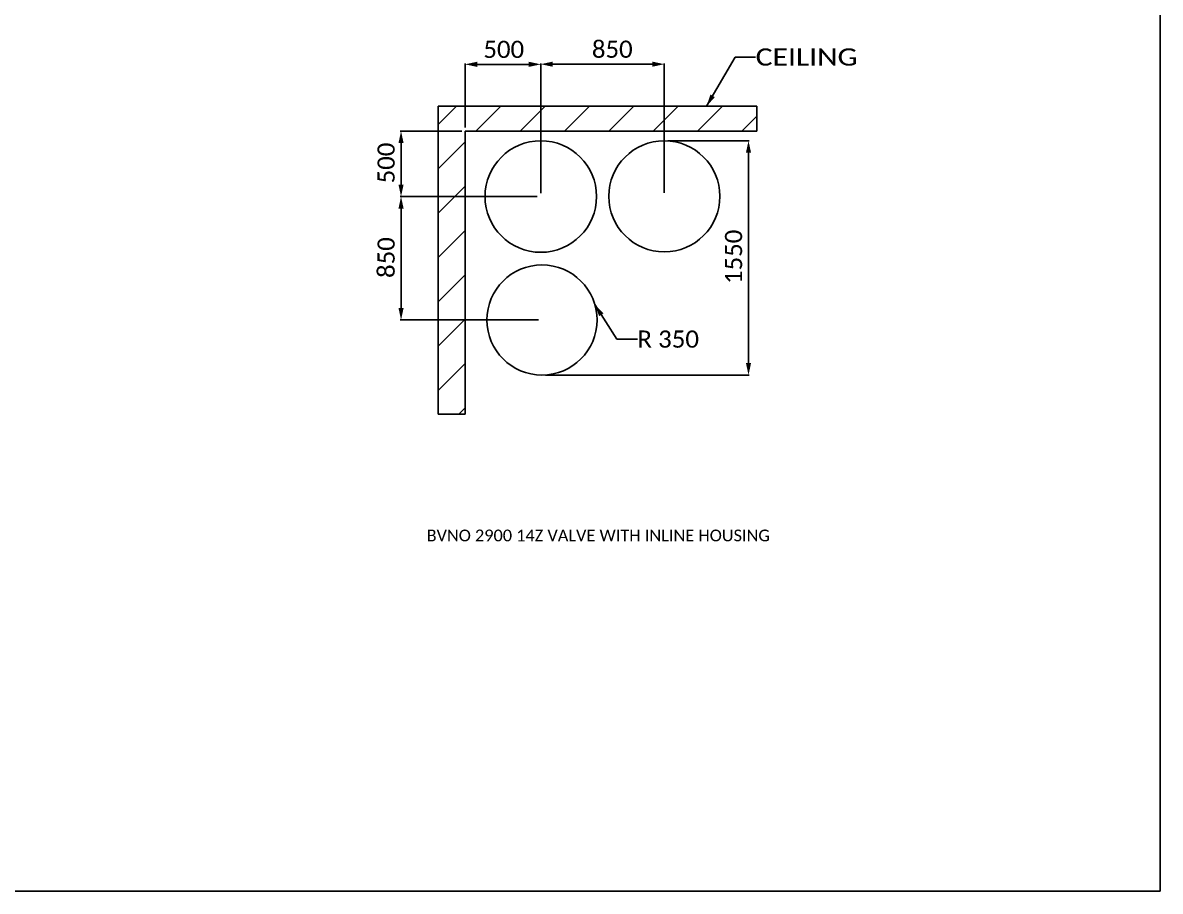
# Model space of a CAD drawing. Header units: millimetres. Extents: x 0 to 7169, y -1866 to 3918.
# Drawn here: x 4963 to 7169, y -1866 to -183 of the extents above; entities that cross this region are included whole.
import ezdxf
from ezdxf.enums import TextEntityAlignment as Align

# ---------------------------------------------------------------- set-up
doc = ezdxf.new("R2010")
doc.units = ezdxf.units.MM
doc.header["$LTSCALE"] = 217.8
doc.header["$PDMODE"] = 3
doc.header["$PDSIZE"] = 8
doc.layers.get('0').update_dxf_attribs({"linetype": 'CONTINUOUS'})
doc.layers.get('Defpoints').update_dxf_attribs({"linetype": 'CONTINUOUS'})
doc.styles.get("Standard").update_dxf_attribs({"font": 'calibri.ttf'})
doc.dimstyles.new('DIMSTYLE_4', dxfattribs={"dimtxt": 33.333333, "dimasz": 23.333333, "dimexe": 1.5, "dimexo": 1, "dimgap": 1.25, "dimtad": 1, "dimlfac": 0.15, "dimdsep": 46, "dimtxsty": 'Standard', "dimblk": '_FILLED', "dimblk1": '_FILLED', "dimblk2": '_FILLED', "dimcen": 0.09, "dimazin": 2, "dimtp": 0.01, "dimtm": 0.01, "dimtfac": 1, "dimtofl": 0, "dimtmove": 0, "dimatfit": 3, "dimldrblk": '_FILLED', "dimfxl": 1, "dimtolj": 1, "dimarcsym": 0})
doc.dimstyles.get("Standard").update_dxf_attribs({"dimtxt": 23.333333, "dimasz": 23.333333, "dimexe": 1.5, "dimexo": 1, "dimtad": 1, "dimdsep": 46, "dimtxsty": 'Standard', "dimblk": '_FILLED', "dimblk1": '_FILLED', "dimblk2": '_FILLED', "dimcen": 0.09, "dimazin": 2, "dimtol": 1, "dimtp": 0.01, "dimtm": 0.01, "dimtfac": 1, "dimtofl": 0, "dimtmove": 0, "dimatfit": 3, "dimldrblk": '_FILLED', "dimfxl": 1, "dimtolj": 1, "dimarcsym": 0})

# ---------------------------------------------------------------- blocks, each defined once
blk = doc.blocks.new('_FILLED')
at = {"color": 0, "linetype": 'ByBlock'}
blk.add_solid([(0, 0), (-1, 0.214), (-1, -0.214)], dxfattribs=at)
blk = doc.blocks.new('*D108')
at = {"color": 0, "linetype": 'Continuous', "lineweight": -2}
for p, q in [((5814.3, -392.8), (5695.2, -392.8)), ((5696.7, -416.1), (5696.7, -496.3)), ((5961, -519.7), (5695.2, -519.7))]:
    blk.add_line(p, q, dxfattribs=at)
at = {"layer": 'Defpoints', "color": 0}
for p in [(5815.3, -392.8), (5696.7, -519.7), (5962, -519.7)]:
    blk.add_point(p, dxfattribs=at)
at = {"color": 0, "linetype": 'ByBlock', "lineweight": -2, "xscale": 23.3333333333, "yscale": 23.3333333333, "zscale": 23.3333333333}
for p, rotation in [((5696.7, -392.8), 90), ((5696.7, -519.7), 270)]:
    blk.add_blockref('_FILLED', p, dxfattribs=dict(at, rotation=rotation))
at = {"color": 0, "insert": (5651, -494.2), "char_height": 33.333, "attachment_point": 1, "rotation": 90, "line_spacing_factor": 0.9}
blk.add_mtext('\\A1;\\A1;500', dxfattribs=at)
blk = doc.blocks.new('*D109')
at = {"color": 0, "linetype": 'Continuous', "lineweight": -2}
for p, q in [((5821, -386.1), (5821, -261.9)), ((5844.3, -263.4), (5944.4, -263.4)), ((5967.7, -513), (5967.7, -261.9))]:
    blk.add_line(p, q, dxfattribs=at)
at = {"layer": 'Defpoints', "color": 0}
for p in [(5967.7, -263.4), (5821, -387.1), (5967.7, -514)]:
    blk.add_point(p, dxfattribs=at)
at = {"color": 0, "linetype": 'ByBlock', "lineweight": -2, "xscale": 23.3333333333, "yscale": 23.3333333333, "zscale": 23.3333333333, "rotation": 180}
blk.add_blockref('_FILLED', (5821, -263.4), dxfattribs=at)
at = {"color": 0, "linetype": 'ByBlock', "lineweight": -2, "xscale": 23.3333333333, "yscale": 23.3333333333, "zscale": 23.3333333333}
blk.add_blockref('_FILLED', (5967.7, -263.4), dxfattribs=at)
at = {"color": 0, "insert": (5856.4, -217.7), "char_height": 33.333, "attachment_point": 1, "line_spacing_factor": 0.9}
blk.add_mtext('\\A1;\\A1;500', dxfattribs=at)
blk = doc.blocks.new('*D110')
at = {"color": 0, "linetype": 'Continuous', "lineweight": -2}
for p, q in [((5967.7, -513), (5967.7, -261.6)), ((5991, -263.1), (6184, -263.1)), ((6207.3, -512.6), (6207.3, -261.6))]:
    blk.add_line(p, q, dxfattribs=at)
at = {"layer": 'Defpoints', "color": 0}
for p in [(6207.3, -263.1), (5967.7, -514), (6207.3, -513.6)]:
    blk.add_point(p, dxfattribs=at)
at = {"color": 0, "linetype": 'ByBlock', "lineweight": -2, "xscale": 23.3333333333, "yscale": 23.3333333333, "zscale": 23.3333333333, "rotation": 180}
blk.add_blockref('_FILLED', (5967.7, -263.1), dxfattribs=at)
at = {"color": 0, "linetype": 'ByBlock', "lineweight": -2, "xscale": 23.3333333333, "yscale": 23.3333333333, "zscale": 23.3333333333}
blk.add_blockref('_FILLED', (6207.3, -263.1), dxfattribs=at)
at = {"color": 0, "insert": (6066.9, -217.4), "char_height": 33.333, "attachment_point": 1, "line_spacing_factor": 0.9}
blk.add_mtext('\\A1;\\A1;850', dxfattribs=at)
blk = doc.blocks.new('*D111')
at = {"color": 0, "linetype": 'Continuous', "lineweight": -2}
for p, q in [((5961, -519.7), (5695.2, -519.7)), ((5696.7, -543), (5696.7, -735.6)), ((5963.4, -758.9), (5695.2, -758.9))]:
    blk.add_line(p, q, dxfattribs=at)
at = {"layer": 'Defpoints', "color": 0}
for p in [(5962, -519.7), (5696.7, -758.9), (5964.4, -758.9)]:
    blk.add_point(p, dxfattribs=at)
at = {"color": 0, "linetype": 'ByBlock', "lineweight": -2, "xscale": 23.3333333333, "yscale": 23.3333333333, "zscale": 23.3333333333}
for p, rotation in [((5696.7, -519.7), 90), ((5696.7, -758.9), 270)]:
    blk.add_blockref('_FILLED', p, dxfattribs=dict(at, rotation=rotation))
at = {"color": 0, "insert": (5651, -677.5), "char_height": 33.333, "attachment_point": 1, "rotation": 90, "line_spacing_factor": 0.9}
blk.add_mtext('\\A1;\\A1;850', dxfattribs=at)
blk = doc.blocks.new('*D116')
at = {"color": 0, "linetype": 'Continuous', "lineweight": -2}
for p, q in [((6214, -411.6), (6372.1, -411.6)), ((6370.6, -842.3), (6370.6, -434.9)), ((5976.7, -865.7), (6372.1, -865.7))]:
    blk.add_line(p, q, dxfattribs=at)
at = {"layer": 'Defpoints', "color": 0}
for p in [(6213, -411.6), (6370.6, -411.6), (5975.7, -865.7)]:
    blk.add_point(p, dxfattribs=at)
at = {"color": 0, "linetype": 'ByBlock', "lineweight": -2, "xscale": 23.3333333333, "yscale": 23.3333333333, "zscale": 23.3333333333}
for p, rotation in [((6370.6, -411.6), 90), ((6370.6, -865.7), 270)]:
    blk.add_blockref('_FILLED', p, dxfattribs=dict(at, rotation=rotation))
at = {"color": 0, "insert": (6324.9, -636.6), "char_height": 33.333, "attachment_point": 2, "rotation": 90, "line_spacing_factor": 0.9}
blk.add_mtext('\\A1;\\A1;1550', dxfattribs=at)

msp = doc.modelspace()

# ---------------------------------------------------------------- hatches: boundary and pattern name
h = msp.add_hatch()
h.set_pattern_fill('ANSI31', color=0, style=0, pattern_type=2)
h.set_pattern_definition([(45, (2775.83, -1740.62), (-42.9604, 42.9604), [])])
h.paths.add_polyline_path([(5768.71, -941.346), (5768.71, -344.594), (6386.693, -344.594), (6386.693, -392.801), (5820.98, -392.801), (5820.98, -941.346)])

# ---------------------------------------------------------------- linework, layer by layer
at = {"color": 0, "linetype": 'Continuous'}
for p, q in [((7169.208, 3918.057), (7169.208, -1866.261)), ((5768.71, -344.594), (6386.693, -344.594)), ((5768.71, -941.346), (5768.71, -344.594)), ((6386.693, -344.594), (6386.693, -392.801)), ((6386.693, -392.801), (5820.98, -392.801)), ((5820.98, -392.801), (5820.98, -941.346)), ((5820.98, -941.346), (5768.71, -941.346)), ((7169.208, -1866.261), (3796.019, -1866.261))]:
    msp.add_line(p, q, dxfattribs=at)
for centre, radius in [((5967.707, -519.664), 108.141), ((6207.347, -519.257), 107.695), ((5970.033, -758.929), 106.754)]:
    msp.add_circle(centre, radius, dxfattribs=at)

# ---------------------------------------------------------------- texts
for s, width, p, p2 in [('CEILING', 1.167433, (6384.486, -265.87), (6582.022, -265.87)), ('R 350', 0.99355, (6155.119, -812.638), (6274.574, -812.638))]:
    msp.add_text(s, height=33.3333, dxfattribs=dict(at, width=width)).set_placement(p, p2, align=Align.FIT)
msp.add_text('BVNO 2900 14Z VALVE WITH INLINE HOUSING ', height=22.75, dxfattribs=at).set_placement((5746.343, -1188.002), (5746.343, -1188.002), align=Align.FIT)

# ---------------------------------------------------------------- dimensions: what is measured, and where the dimension line sits
for base, p1, p2, text, picture, middle in [((5967.707, -263.422), (5820.98, -387.134), (5967.707, -513.997), '\\A1;500', '*D109', (5894.119, -263.422)), ((6207.347, -263.132), (5967.707, -513.997), (6207.347, -513.591), '\\A1;850', '*D110', (6104.814, -263.132))]:
    dim = msp.add_linear_dim(base=base, p1=p1, p2=p2, text=text, dimstyle='DIMSTYLE_4', override={"dimtxsty": 'Standard'}, dxfattribs=at)
    dim.commit()
    dim.dimension.update_dxf_attribs({"geometry": picture, "text_midpoint": middle, "dimtype": 160})
for base, p1, p2, angle, text, picture, middle in [((5696.708, -519.664), (5815.314, -392.801), (5962.041, -519.664), 270, '\\A1;500', '*D108', (5696.708, -456.457)), ((6370.638, -411.563), (5975.7, -865.683), (6213.014, -411.563), 90, '\\A1;1550', '*D116', (6370.638, -636.593)), ((5696.708, -758.929), (5962.041, -519.664), (5964.367, -758.929), 270, '\\A1;850', '*D111', (5696.708, -639.521))]:
    dim = msp.add_linear_dim(base=base, p1=p1, p2=p2, angle=angle, text=text, dimstyle='DIMSTYLE_4', override={"dimtxsty": 'Standard'}, dxfattribs=at)
    dim.commit()
    dim.dimension.update_dxf_attribs({"geometry": picture, "text_midpoint": middle, "dimtype": 160})

# ---------------------------------------------------------------- leaders
for points in [[(6289.294, -344.594), (6344.486, -249.204), (6384.486, -249.204)], [(6072.541, -729.122), (6115.119, -795.971), (6155.119, -795.971)]]:
    msp.add_leader(points, dimstyle='Standard', override={"dimtad": 0}, dxfattribs=at)

doc.saveas('drawing.dxf')
